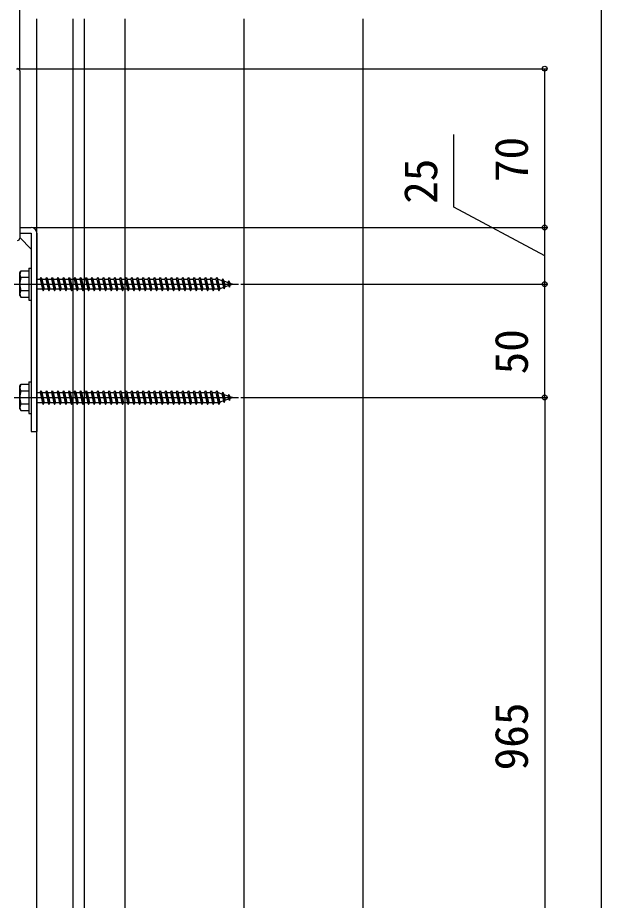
# Model space of a CAD drawing. Units: millimetres, scale not verified. Extents: x -875 to 875, y -1304 to 1297.
# Drawn here: x 617.6 to 875, y 637.1 to 1026.3 of the extents above; entities that cross this region are included whole.
import ezdxf
from ezdxf.enums import TextEntityAlignment as Align

# ---------------------------------------------------------------- set-up
doc = ezdxf.new("R2010")
doc.units = ezdxf.units.MM
doc.header["$LTSCALE"] = 8
for name, color, linetype in [('0-4_YKK_12', 2, 'Continuous'), ('0-5_YKK_13', 4, 'Continuous'), ('0-7_YKK_D', 6, 'Continuous'), ('0-8_YKK_ZWAK', 7, 'Continuous'), ('0-9_YSS_K', 3, 'Continuous')]:
    doc.layers.add(name, color=color, linetype=linetype)
doc.styles.add('ＭＳ ゴシック', font='')
doc.styles.get('ＭＳ ゴシック').set_extended_font_data('MS Gothic')

msp = doc.modelspace()

# ---------------------------------------------------------------- linework, layer by layer
at = {"layer": '0-4_YKK_12'}
msp.add_line((717.5, 148.8), (717.5, 1025.8), dxfattribs=at)
at = {"layer": '0-5_YKK_13'}
for p, q in [((618.5, 1002.906), (618.5, 1002.904)), ((618.5, 1002.904), (618.5, 996.896)), ((618.5, 996.896), (618.5, 995.5)), ((618.5, 995.5), (618.5, 929.093)), ((618.5, 933.8), (623.5, 933.8)), ((626, 931.3), (626, 843.8)), ((618.5, 929.3), (623.5, 924.3)), ((622.5, 915.8), (622.5, 901.8)), ((622.5, 915.8), (623.5, 915.8)), ((623.5, 915.8), (623.5, 901.8)), ((618.5, 913.8), (618.933, 914.55)), ((618.5, 903.8), (618.5, 913.8)), ((622.5, 914.55), (618.931, 914.55)), ((622.5, 911.687), (618.947, 911.687)), ((622.5, 914.55), (622.5, 903.05)), ((626, 911.05), (627.5, 911.05)), ((628, 911.8), (628.75, 905.8)), ((628.25, 911.05), (629.25, 906.55)), ((628.25, 911.05), (630, 911.05)), ((630, 911.05), (630.5, 911.8)), ((630, 911.05), (631, 906.55)), ((630.5, 911.8), (631.25, 905.8)), ((630.5, 911.8), (630.75, 911.05)), ((630.75, 911.05), (631.75, 906.55)), ((630.75, 911.05), (632.5, 911.05)), ((633, 911.8), (633.75, 905.8)), ((633.25, 911.05), (635, 911.05)), ((633.25, 911.05), (634.25, 906.55)), ((635.5, 911.8), (636.25, 905.8)), ((635.75, 911.05), (637.5, 911.05)), ((635.75, 911.05), (636.75, 906.55)), ((638, 911.8), (638.75, 905.8)), ((638.25, 911.05), (640, 911.05)), ((638.25, 911.05), (639.25, 906.55)), ((640.5, 911.8), (641.25, 905.8)), ((640.75, 911.05), (642.5, 911.05)), ((640.75, 911.05), (641.75, 906.55)), ((643, 911.8), (643.75, 905.8)), ((643.25, 911.05), (645, 911.05)), ((643.25, 911.05), (644.25, 906.55)), ((645.5, 911.8), (646.25, 905.8)), ((645.75, 911.05), (647.5, 911.05)), ((645.75, 911.05), (646.75, 906.55)), ((648, 911.8), (648.75, 905.8)), ((648.25, 911.05), (650, 911.05)), ((648.25, 911.05), (649.25, 906.55)), ((650.5, 911.8), (651.25, 905.8)), ((650.75, 911.05), (652.5, 911.05)), ((650.75, 911.05), (651.75, 906.55)), ((653, 911.8), (653.75, 905.8)), ((653.25, 911.05), (655, 911.05)), ((653.25, 911.05), (654.25, 906.55)), ((655.5, 911.8), (656.25, 905.8)), ((655.75, 911.05), (657.5, 911.05)), ((655.75, 911.05), (656.75, 906.55)), ((658, 911.8), (658.75, 905.8)), ((658.25, 911.05), (660, 911.05)), ((658.25, 911.05), (659.25, 906.55)), ((660.5, 911.8), (661.25, 905.8)), ((660.75, 911.05), (662.5, 911.05)), ((660.75, 911.05), (661.75, 906.55)), ((663, 911.8), (663.75, 905.8)), ((663.25, 911.05), (664.25, 906.55)), ((665.5, 911.8), (666.25, 905.8)), ((665.75, 911.05), (667.5, 911.05)), ((665.75, 911.05), (666.75, 906.55)), ((668, 911.8), (668.75, 905.8)), ((668.25, 911.05), (669.25, 906.55)), ((670.5, 911.8), (671.25, 905.8)), ((670.75, 911.05), (672.5, 911.05)), ((670.75, 911.05), (671.75, 906.55)), ((673, 911.8), (673.75, 905.8)), ((673.25, 911.05), (674.25, 906.55)), ((675.5, 911.8), (676.25, 905.8)), ((675.75, 911.05), (677.5, 911.05)), ((675.75, 911.05), (676.75, 906.55)), ((678, 911.8), (678.75, 905.8)), ((678.25, 911.05), (679.25, 906.55)), ((680.5, 911.8), (681.25, 905.8)), ((680.75, 911.05), (682.5, 911.05)), ((680.75, 911.05), (681.75, 906.55)), ((683, 911.8), (683.75, 905.8)), ((683.25, 911.05), (684.25, 906.55)), ((685.5, 911.8), (686.25, 905.8)), ((685.75, 911.05), (687.5, 911.05)), ((685.75, 911.05), (686.75, 906.55)), ((688, 911.8), (688.75, 905.8)), ((688.25, 911.05), (689.25, 906.55)), ((690.5, 911.8), (691.25, 905.8)), ((690.75, 911.05), (692.5, 911.05)), ((690.75, 911.05), (691.75, 906.55)), ((693, 911.8), (693.75, 905.8)), ((693.25, 911.05), (694.25, 906.55)), ((695.5, 911.8), (696.25, 905.8)), ((695.75, 911.05), (697.5, 911.05)), ((695.75, 911.05), (696.75, 906.55)), ((698, 911.8), (698.75, 905.8)), ((698.25, 911.05), (700, 911.05)), ((698.25, 911.05), (699.25, 906.55)), ((700.5, 911.8), (701.25, 905.8)), ((700.75, 911.05), (701.75, 906.55)), ((700.75, 911.05), (702.5, 911.05)), ((703, 911.8), (703.75, 905.8)), ((703.25, 911.05), (704.25, 906.55)), ((703.25, 911.05), (705, 911.05)), ((705.5, 911.8), (706.25, 905.8)), ((705.75, 911.05), (705.966, 911.05)), ((705.75, 911.05), (706.75, 906.55)), ((705.966, 911.05), (707.627, 910.478)), ((708.086, 911.113), (707.627, 910.478)), ((708.086, 911.113), (708.439, 910.198)), ((708.086, 911.113), (708.64, 906.678)), ((616, 908.8), (715, 908.8)), ((708.32, 907.361), (706.694, 906.801)), ((707.627, 910.478), (708.32, 907.361)), ((708.64, 906.678), (708.32, 907.361)), ((708.439, 910.198), (710.334, 909.546)), ((708.439, 910.198), (709.017, 907.601)), ((708.64, 906.678), (709.017, 907.601)), ((710.642, 908.16), (709.017, 907.601)), ((710.698, 910.214), (710.334, 909.546)), ((710.334, 909.546), (710.642, 908.16)), ((711.037, 907.503), (710.642, 908.16)), ((710.698, 910.214), (711.146, 909.266)), ((710.698, 910.214), (711.037, 907.503)), ((711.037, 907.503), (711.339, 908.4)), ((711.146, 909.266), (712.5, 908.8)), ((711.146, 909.266), (711.339, 908.4)), ((712.5, 908.8), (711.339, 908.4)), ((618.5, 903.8), (618.933, 903.05)), ((618.931, 903.05), (622.5, 903.05)), ((622.5, 905.913), (618.947, 905.913)), ((628.5, 906.55), (626, 906.55)), ((631, 906.55), (629.25, 906.55)), ((631, 906.55), (631.25, 905.8)), ((631.25, 905.8), (631.75, 906.55)), ((633.5, 906.55), (631.75, 906.55)), ((636, 906.55), (634.25, 906.55)), ((638.5, 906.55), (636.75, 906.55)), ((641, 906.55), (639.25, 906.55)), ((643.5, 906.55), (641.75, 906.55)), ((646, 906.55), (644.25, 906.55)), ((648.5, 906.55), (646.75, 906.55)), ((651, 906.55), (649.25, 906.55)), ((653.5, 906.55), (651.75, 906.55)), ((656, 906.55), (654.25, 906.55)), ((658.5, 906.55), (656.75, 906.55)), ((661, 906.55), (659.25, 906.55)), ((663.5, 906.55), (661.75, 906.55)), ((666, 906.55), (664.25, 906.55)), ((668.5, 906.55), (666.75, 906.55)), ((671, 906.55), (669.25, 906.55)), ((673.5, 906.55), (671.75, 906.55)), ((676, 906.55), (674.25, 906.55)), ((678.5, 906.55), (676.75, 906.55)), ((681, 906.55), (679.25, 906.55)), ((683.5, 906.55), (681.75, 906.55)), ((686, 906.55), (684.25, 906.55)), ((688.5, 906.55), (686.75, 906.55)), ((691, 906.55), (689.25, 906.55)), ((693.5, 906.55), (691.75, 906.55)), ((696, 906.55), (694.25, 906.55)), ((698.5, 906.55), (696.75, 906.55)), ((701, 906.55), (699.25, 906.55)), ((703.5, 906.55), (701.75, 906.55)), ((705.966, 906.55), (704.25, 906.55)), ((705.998, 906.561), (705.966, 906.55)), ((622.5, 901.8), (623.5, 901.8)), ((618.5, 863.8), (618.933, 864.55)), ((622.5, 864.55), (618.931, 864.55)), ((622.5, 865.8), (622.5, 851.8)), ((622.5, 865.8), (623.5, 865.8)), ((622.5, 864.55), (622.5, 853.05)), ((623.5, 865.8), (623.5, 851.8)), ((618.5, 853.8), (618.5, 863.8)), ((622.5, 861.687), (618.947, 861.687)), ((626, 861.05), (627.5, 861.05)), ((628, 861.8), (628.75, 855.8)), ((628.25, 861.05), (629.25, 856.55)), ((628.25, 861.05), (630, 861.05)), ((630, 861.05), (630.5, 861.8)), ((630, 861.05), (631, 856.55)), ((630.5, 861.8), (631.25, 855.8)), ((630.5, 861.8), (630.75, 861.05)), ((630.75, 861.05), (631.75, 856.55)), ((630.75, 861.05), (632.5, 861.05)), ((633, 861.8), (633.75, 855.8)), ((633.25, 861.05), (635, 861.05)), ((633.25, 861.05), (634.25, 856.55)), ((635.5, 861.8), (636.25, 855.8)), ((635.75, 861.05), (637.5, 861.05)), ((635.75, 861.05), (636.75, 856.55)), ((638, 861.8), (638.75, 855.8)), ((638.25, 861.05), (640, 861.05)), ((638.25, 861.05), (639.25, 856.55)), ((640.5, 861.8), (641.25, 855.8)), ((640.75, 861.05), (642.5, 861.05)), ((640.75, 861.05), (641.75, 856.55)), ((643, 861.8), (643.75, 855.8)), ((643.25, 861.05), (645, 861.05)), ((643.25, 861.05), (644.25, 856.55)), ((645.5, 861.8), (646.25, 855.8)), ((645.75, 861.05), (647.5, 861.05)), ((645.75, 861.05), (646.75, 856.55)), ((648, 861.8), (648.75, 855.8)), ((648.25, 861.05), (650, 861.05)), ((648.25, 861.05), (649.25, 856.55)), ((650.5, 861.8), (651.25, 855.8)), ((650.75, 861.05), (652.5, 861.05)), ((650.75, 861.05), (651.75, 856.55)), ((653, 861.8), (653.75, 855.8)), ((653.25, 861.05), (655, 861.05)), ((653.25, 861.05), (654.25, 856.55)), ((655.5, 861.8), (656.25, 855.8)), ((655.75, 861.05), (657.5, 861.05)), ((655.75, 861.05), (656.75, 856.55)), ((658, 861.8), (658.75, 855.8)), ((658.25, 861.05), (660, 861.05)), ((658.25, 861.05), (659.25, 856.55)), ((660.5, 861.8), (661.25, 855.8)), ((660.75, 861.05), (662.5, 861.05)), ((660.75, 861.05), (661.75, 856.55)), ((663, 861.8), (663.75, 855.8)), ((663.25, 861.05), (664.25, 856.55)), ((665.5, 861.8), (666.25, 855.8)), ((665.75, 861.05), (667.5, 861.05)), ((665.75, 861.05), (666.75, 856.55)), ((668, 861.8), (668.75, 855.8)), ((668.25, 861.05), (669.25, 856.55)), ((670.5, 861.8), (671.25, 855.8)), ((670.75, 861.05), (672.5, 861.05)), ((670.75, 861.05), (671.75, 856.55)), ((673, 861.8), (673.75, 855.8)), ((673.25, 861.05), (674.25, 856.55)), ((675.5, 861.8), (676.25, 855.8)), ((675.75, 861.05), (677.5, 861.05)), ((675.75, 861.05), (676.75, 856.55)), ((678, 861.8), (678.75, 855.8)), ((678.25, 861.05), (679.25, 856.55)), ((680.5, 861.8), (681.25, 855.8)), ((680.75, 861.05), (682.5, 861.05)), ((680.75, 861.05), (681.75, 856.55)), ((683, 861.8), (683.75, 855.8)), ((683.25, 861.05), (684.25, 856.55)), ((685.5, 861.8), (686.25, 855.8)), ((685.75, 861.05), (687.5, 861.05)), ((685.75, 861.05), (686.75, 856.55)), ((688, 861.8), (688.75, 855.8)), ((688.25, 861.05), (689.25, 856.55)), ((690.5, 861.8), (691.25, 855.8)), ((690.75, 861.05), (692.5, 861.05)), ((690.75, 861.05), (691.75, 856.55)), ((693, 861.8), (693.75, 855.8)), ((693.25, 861.05), (694.25, 856.55)), ((695.5, 861.8), (696.25, 855.8)), ((695.75, 861.05), (697.5, 861.05)), ((695.75, 861.05), (696.75, 856.55)), ((698, 861.8), (698.75, 855.8)), ((698.25, 861.05), (700, 861.05)), ((698.25, 861.05), (699.25, 856.55)), ((700.5, 861.8), (701.25, 855.8)), ((700.75, 861.05), (701.75, 856.55)), ((700.75, 861.05), (702.5, 861.05)), ((703, 861.8), (703.75, 855.8)), ((703.25, 861.05), (704.25, 856.55)), ((703.25, 861.05), (705, 861.05)), ((705.5, 861.8), (706.25, 855.8)), ((705.75, 861.05), (705.966, 861.05)), ((705.75, 861.05), (706.75, 856.55)), ((705.966, 861.05), (707.627, 860.478)), ((708.086, 861.113), (707.627, 860.478)), ((707.627, 860.478), (708.32, 857.361)), ((708.086, 861.113), (708.439, 860.198)), ((708.086, 861.113), (708.64, 856.678)), ((708.439, 860.198), (710.334, 859.546)), ((708.439, 860.198), (709.017, 857.601)), ((710.698, 860.214), (710.334, 859.546)), ((710.698, 860.214), (711.146, 859.266)), ((710.698, 860.214), (711.037, 857.503)), ((616, 858.8), (715, 858.8)), ((628.5, 856.55), (626, 856.55)), ((631, 856.55), (629.25, 856.55)), ((631, 856.55), (631.25, 855.8)), ((631.25, 855.8), (631.75, 856.55)), ((633.5, 856.55), (631.75, 856.55)), ((636, 856.55), (634.25, 856.55)), ((638.5, 856.55), (636.75, 856.55)), ((641, 856.55), (639.25, 856.55)), ((643.5, 856.55), (641.75, 856.55)), ((646, 856.55), (644.25, 856.55)), ((648.5, 856.55), (646.75, 856.55)), ((651, 856.55), (649.25, 856.55)), ((653.5, 856.55), (651.75, 856.55)), ((656, 856.55), (654.25, 856.55)), ((658.5, 856.55), (656.75, 856.55)), ((661, 856.55), (659.25, 856.55)), ((663.5, 856.55), (661.75, 856.55)), ((666, 856.55), (664.25, 856.55)), ((668.5, 856.55), (666.75, 856.55)), ((671, 856.55), (669.25, 856.55)), ((673.5, 856.55), (671.75, 856.55)), ((676, 856.55), (674.25, 856.55)), ((678.5, 856.55), (676.75, 856.55)), ((681, 856.55), (679.25, 856.55)), ((683.5, 856.55), (681.75, 856.55)), ((686, 856.55), (684.25, 856.55)), ((688.5, 856.55), (686.75, 856.55)), ((691, 856.55), (689.25, 856.55)), ((693.5, 856.55), (691.75, 856.55)), ((696, 856.55), (694.25, 856.55)), ((698.5, 856.55), (696.75, 856.55)), ((701, 856.55), (699.25, 856.55)), ((703.5, 856.55), (701.75, 856.55)), ((705.966, 856.55), (704.25, 856.55)), ((705.998, 856.561), (705.966, 856.55)), ((708.32, 857.361), (706.694, 856.801)), ((708.64, 856.678), (708.32, 857.361)), ((708.64, 856.678), (709.017, 857.601)), ((710.642, 858.16), (709.017, 857.601)), ((710.334, 859.546), (710.642, 858.16)), ((711.037, 857.503), (710.642, 858.16)), ((711.037, 857.503), (711.339, 858.4)), ((711.146, 859.266), (712.5, 858.8)), ((711.146, 859.266), (711.339, 858.4)), ((712.5, 858.8), (711.339, 858.4)), ((618.5, 853.8), (618.933, 853.05)), ((618.931, 853.05), (622.5, 853.05)), ((622.5, 855.913), (618.947, 855.913)), ((622.5, 851.8), (623.5, 851.8)), ((623.5, 843.8), (626, 843.8))]:
    msp.add_line(p, q, dxfattribs=at)
for points in [[(618.5, 931.3), (623.5, 931.3), (623.5, 843.8)], [(627.5, 911.05), (628, 911.8), (628.25, 911.05)], [(627.5, 911.05), (628.5, 906.55), (628.75, 905.8), (629.25, 906.55)], [(632.5, 911.05), (633, 911.8), (633.25, 911.05)], [(632.5, 911.05), (633.5, 906.55), (633.75, 905.8), (634.25, 906.55)], [(635, 911.05), (635.5, 911.8), (635.75, 911.05)], [(635, 911.05), (636, 906.55), (636.25, 905.8), (636.75, 906.55)], [(637.5, 911.05), (638, 911.8), (638.25, 911.05)], [(637.5, 911.05), (638.5, 906.55), (638.75, 905.8), (639.25, 906.55)], [(640, 911.05), (640.5, 911.8), (640.75, 911.05)], [(640, 911.05), (641, 906.55), (641.25, 905.8), (641.75, 906.55)], [(642.5, 911.05), (643, 911.8), (643.25, 911.05)], [(642.5, 911.05), (643.5, 906.55), (643.75, 905.8), (644.25, 906.55)], [(645, 911.05), (645.5, 911.8), (645.75, 911.05)], [(645, 911.05), (646, 906.55), (646.25, 905.8), (646.75, 906.55)], [(647.5, 911.05), (648, 911.8), (648.25, 911.05)], [(647.5, 911.05), (648.5, 906.55), (648.75, 905.8), (649.25, 906.55)], [(650, 911.05), (650.5, 911.8), (650.75, 911.05)], [(650, 911.05), (651, 906.55), (651.25, 905.8), (651.75, 906.55)], [(652.5, 911.05), (653, 911.8), (653.25, 911.05)], [(652.5, 911.05), (653.5, 906.55), (653.75, 905.8), (654.25, 906.55)], [(655, 911.05), (655.5, 911.8), (655.75, 911.05)], [(655, 911.05), (656, 906.55), (656.25, 905.8), (656.75, 906.55)], [(657.5, 911.05), (658, 911.8), (658.25, 911.05)], [(657.5, 911.05), (658.5, 906.55), (658.75, 905.8), (659.25, 906.55)], [(660, 911.05), (660.5, 911.8), (660.75, 911.05)], [(660, 911.05), (661, 906.55), (661.25, 905.8), (661.75, 906.55)], [(662.5, 911.05), (663, 911.8), (663.25, 911.05)], [(662.5, 911.05), (663.5, 906.55), (663.75, 905.8), (664.25, 906.55)], [(663.25, 911.05), (665, 911.05), (665.5, 911.8), (665.75, 911.05)], [(665, 911.05), (666, 906.55), (666.25, 905.8), (666.75, 906.55)], [(667.5, 911.05), (668, 911.8), (668.25, 911.05)], [(667.5, 911.05), (668.5, 906.55), (668.75, 905.8), (669.25, 906.55)], [(668.25, 911.05), (670, 911.05), (670.5, 911.8), (670.75, 911.05)], [(670, 911.05), (671, 906.55), (671.25, 905.8), (671.75, 906.55)], [(672.5, 911.05), (673, 911.8), (673.25, 911.05)], [(672.5, 911.05), (673.5, 906.55), (673.75, 905.8), (674.25, 906.55)], [(673.25, 911.05), (675, 911.05), (675.5, 911.8), (675.75, 911.05)], [(675, 911.05), (676, 906.55), (676.25, 905.8), (676.75, 906.55)], [(677.5, 911.05), (678, 911.8), (678.25, 911.05)], [(677.5, 911.05), (678.5, 906.55), (678.75, 905.8), (679.25, 906.55)], [(678.25, 911.05), (680, 911.05), (680.5, 911.8), (680.75, 911.05)], [(680, 911.05), (681, 906.55), (681.25, 905.8), (681.75, 906.55)], [(682.5, 911.05), (683, 911.8), (683.25, 911.05)], [(682.5, 911.05), (683.5, 906.55), (683.75, 905.8), (684.25, 906.55)], [(683.25, 911.05), (685, 911.05), (685.5, 911.8), (685.75, 911.05)], [(685, 911.05), (686, 906.55), (686.25, 905.8), (686.75, 906.55)], [(687.5, 911.05), (688, 911.8), (688.25, 911.05)], [(687.5, 911.05), (688.5, 906.55), (688.75, 905.8), (689.25, 906.55)], [(688.25, 911.05), (690, 911.05), (690.5, 911.8), (690.75, 911.05)], [(690, 911.05), (691, 906.55), (691.25, 905.8), (691.75, 906.55)], [(692.5, 911.05), (693, 911.8), (693.25, 911.05)], [(692.5, 911.05), (693.5, 906.55), (693.75, 905.8), (694.25, 906.55)], [(693.25, 911.05), (695, 911.05), (695.5, 911.8), (695.75, 911.05)], [(695, 911.05), (696, 906.55), (696.25, 905.8), (696.75, 906.55)], [(697.5, 911.05), (698, 911.8), (698.25, 911.05)], [(697.5, 911.05), (698.5, 906.55), (698.75, 905.8), (699.25, 906.55)], [(700, 911.05), (700.5, 911.8), (700.75, 911.05)], [(700, 911.05), (701, 906.55), (701.25, 905.8), (701.75, 906.55)], [(702.5, 911.05), (703, 911.8), (703.25, 911.05)], [(702.5, 911.05), (703.5, 906.55), (703.75, 905.8), (704.25, 906.55)], [(705, 911.05), (705.5, 911.8), (705.75, 911.05)], [(705, 911.05), (706, 906.55), (706.25, 905.8), (706.75, 906.55)], [(627.5, 861.05), (628, 861.8), (628.25, 861.05)], [(627.5, 861.05), (628.5, 856.55), (628.75, 855.8), (629.25, 856.55)], [(632.5, 861.05), (633, 861.8), (633.25, 861.05)], [(632.5, 861.05), (633.5, 856.55), (633.75, 855.8), (634.25, 856.55)], [(635, 861.05), (635.5, 861.8), (635.75, 861.05)], [(635, 861.05), (636, 856.55), (636.25, 855.8), (636.75, 856.55)], [(637.5, 861.05), (638, 861.8), (638.25, 861.05)], [(637.5, 861.05), (638.5, 856.55), (638.75, 855.8), (639.25, 856.55)], [(640, 861.05), (640.5, 861.8), (640.75, 861.05)], [(640, 861.05), (641, 856.55), (641.25, 855.8), (641.75, 856.55)], [(642.5, 861.05), (643, 861.8), (643.25, 861.05)], [(642.5, 861.05), (643.5, 856.55), (643.75, 855.8), (644.25, 856.55)], [(645, 861.05), (645.5, 861.8), (645.75, 861.05)], [(645, 861.05), (646, 856.55), (646.25, 855.8), (646.75, 856.55)], [(647.5, 861.05), (648, 861.8), (648.25, 861.05)], [(647.5, 861.05), (648.5, 856.55), (648.75, 855.8), (649.25, 856.55)], [(650, 861.05), (650.5, 861.8), (650.75, 861.05)], [(650, 861.05), (651, 856.55), (651.25, 855.8), (651.75, 856.55)], [(652.5, 861.05), (653, 861.8), (653.25, 861.05)], [(652.5, 861.05), (653.5, 856.55), (653.75, 855.8), (654.25, 856.55)], [(655, 861.05), (655.5, 861.8), (655.75, 861.05)], [(655, 861.05), (656, 856.55), (656.25, 855.8), (656.75, 856.55)], [(657.5, 861.05), (658, 861.8), (658.25, 861.05)], [(657.5, 861.05), (658.5, 856.55), (658.75, 855.8), (659.25, 856.55)], [(660, 861.05), (660.5, 861.8), (660.75, 861.05)], [(660, 861.05), (661, 856.55), (661.25, 855.8), (661.75, 856.55)], [(662.5, 861.05), (663, 861.8), (663.25, 861.05)], [(662.5, 861.05), (663.5, 856.55), (663.75, 855.8), (664.25, 856.55)], [(663.25, 861.05), (665, 861.05), (665.5, 861.8), (665.75, 861.05)], [(665, 861.05), (666, 856.55), (666.25, 855.8), (666.75, 856.55)], [(667.5, 861.05), (668, 861.8), (668.25, 861.05)], [(667.5, 861.05), (668.5, 856.55), (668.75, 855.8), (669.25, 856.55)], [(668.25, 861.05), (670, 861.05), (670.5, 861.8), (670.75, 861.05)], [(670, 861.05), (671, 856.55), (671.25, 855.8), (671.75, 856.55)], [(672.5, 861.05), (673, 861.8), (673.25, 861.05)], [(672.5, 861.05), (673.5, 856.55), (673.75, 855.8), (674.25, 856.55)], [(673.25, 861.05), (675, 861.05), (675.5, 861.8), (675.75, 861.05)], [(675, 861.05), (676, 856.55), (676.25, 855.8), (676.75, 856.55)], [(677.5, 861.05), (678, 861.8), (678.25, 861.05)], [(677.5, 861.05), (678.5, 856.55), (678.75, 855.8), (679.25, 856.55)], [(678.25, 861.05), (680, 861.05), (680.5, 861.8), (680.75, 861.05)], [(680, 861.05), (681, 856.55), (681.25, 855.8), (681.75, 856.55)], [(682.5, 861.05), (683, 861.8), (683.25, 861.05)], [(682.5, 861.05), (683.5, 856.55), (683.75, 855.8), (684.25, 856.55)], [(683.25, 861.05), (685, 861.05), (685.5, 861.8), (685.75, 861.05)], [(685, 861.05), (686, 856.55), (686.25, 855.8), (686.75, 856.55)], [(687.5, 861.05), (688, 861.8), (688.25, 861.05)], [(687.5, 861.05), (688.5, 856.55), (688.75, 855.8), (689.25, 856.55)], [(688.25, 861.05), (690, 861.05), (690.5, 861.8), (690.75, 861.05)], [(690, 861.05), (691, 856.55), (691.25, 855.8), (691.75, 856.55)], [(692.5, 861.05), (693, 861.8), (693.25, 861.05)], [(692.5, 861.05), (693.5, 856.55), (693.75, 855.8), (694.25, 856.55)], [(693.25, 861.05), (695, 861.05), (695.5, 861.8), (695.75, 861.05)], [(695, 861.05), (696, 856.55), (696.25, 855.8), (696.75, 856.55)], [(697.5, 861.05), (698, 861.8), (698.25, 861.05)], [(697.5, 861.05), (698.5, 856.55), (698.75, 855.8), (699.25, 856.55)], [(700, 861.05), (700.5, 861.8), (700.75, 861.05)], [(700, 861.05), (701, 856.55), (701.25, 855.8), (701.75, 856.55)], [(702.5, 861.05), (703, 861.8), (703.25, 861.05)], [(702.5, 861.05), (703.5, 856.55), (703.75, 855.8), (704.25, 856.55)], [(705, 861.05), (705.5, 861.8), (705.75, 861.05)], [(705, 861.05), (706, 856.55), (706.25, 855.8), (706.75, 856.55)]]:
    msp.add_lwpolyline(points, dxfattribs=at)
for centre, radius, start, end in [((617.5, 1002.906), 1, 0, 86.5), ((617.501, 1002.903), 0.999, 0.03639, 86.54264), ((623.5, 931.3), 2.5, 360, 90), ((617.5, 929.093), 1, 273.5, 0), ((621.056, 913.13), 2.556, 146.25178, 214.38425), ((628.053, 908.8), 9.553, 162.41205, 197.58795), ((621.056, 904.47), 2.556, 145.61575, 213.74822), ((621.056, 863.13), 2.556, 146.25178, 214.38425), ((628.053, 858.8), 9.553, 162.41205, 197.58795), ((621.056, 854.47), 2.556, 145.61575, 213.74822)]:
    msp.add_arc(centre, radius, start, end, dxfattribs=at)
at = {"layer": '0-7_YKK_D'}
for p, q in [((618.5, 1003.903), (618.5, 1066.8)), ((617, 1003.8), (851, 1003.8)), ((850, 933.8), (850, 1003.8)), ((624.5, 933.8), (851, 933.8)), ((624.5, 933.8), (851, 933.8)), ((850, 908.8), (850, 933.8)), ((716, 908.8), (851, 908.8)), ((850, 858.8), (850, 908.8)), ((716, 858.8), (851, 858.8)), ((850, 858.8), (850, 573.8))]:
    msp.add_line(p, q, dxfattribs=at)
msp.add_lwpolyline([(850, 921.3), (810, 942.686), (810, 974.822)], dxfattribs=at)
for centre in [(850, 1003.8), (850, 933.8), (850, 933.8), (850, 908.8), (850, 908.8), (850, 858.8), (850, 858.8)]:
    msp.add_circle(centre, 1.075, dxfattribs=at)
at = {"layer": '0-8_YKK_ZWAK'}
msp.add_lwpolyline([(-875, -1304.2), (875, -1304.2), (875, 1245.8)], dxfattribs=at)
at = {"layer": '0-9_YSS_K'}
for p, q in [((626, 148.8), (626, 1025.8)), ((642, 148.8), (642, 1025.8)), ((647, 148.8), (647, 1025.8)), ((665, 148.8), (665, 1025.8)), ((770, 148.8), (770, 1025.8))]:
    msp.add_line(p, q, dxfattribs=at)

# ---------------------------------------------------------------- texts
at = {"layer": '0-7_YKK_D', "style": 'ＭＳ ゴシック'}
for s, p in [('70', (847, 953.8)), ('25', (807, 944.208)), ('50', (847, 869.027)), ('965', (847, 694.425))]:
    msp.add_text(s, height=14.66, rotation=90, dxfattribs=at).set_placement(p, align=Align.BOTTOM_LEFT)

doc.saveas('drawing.dxf')
